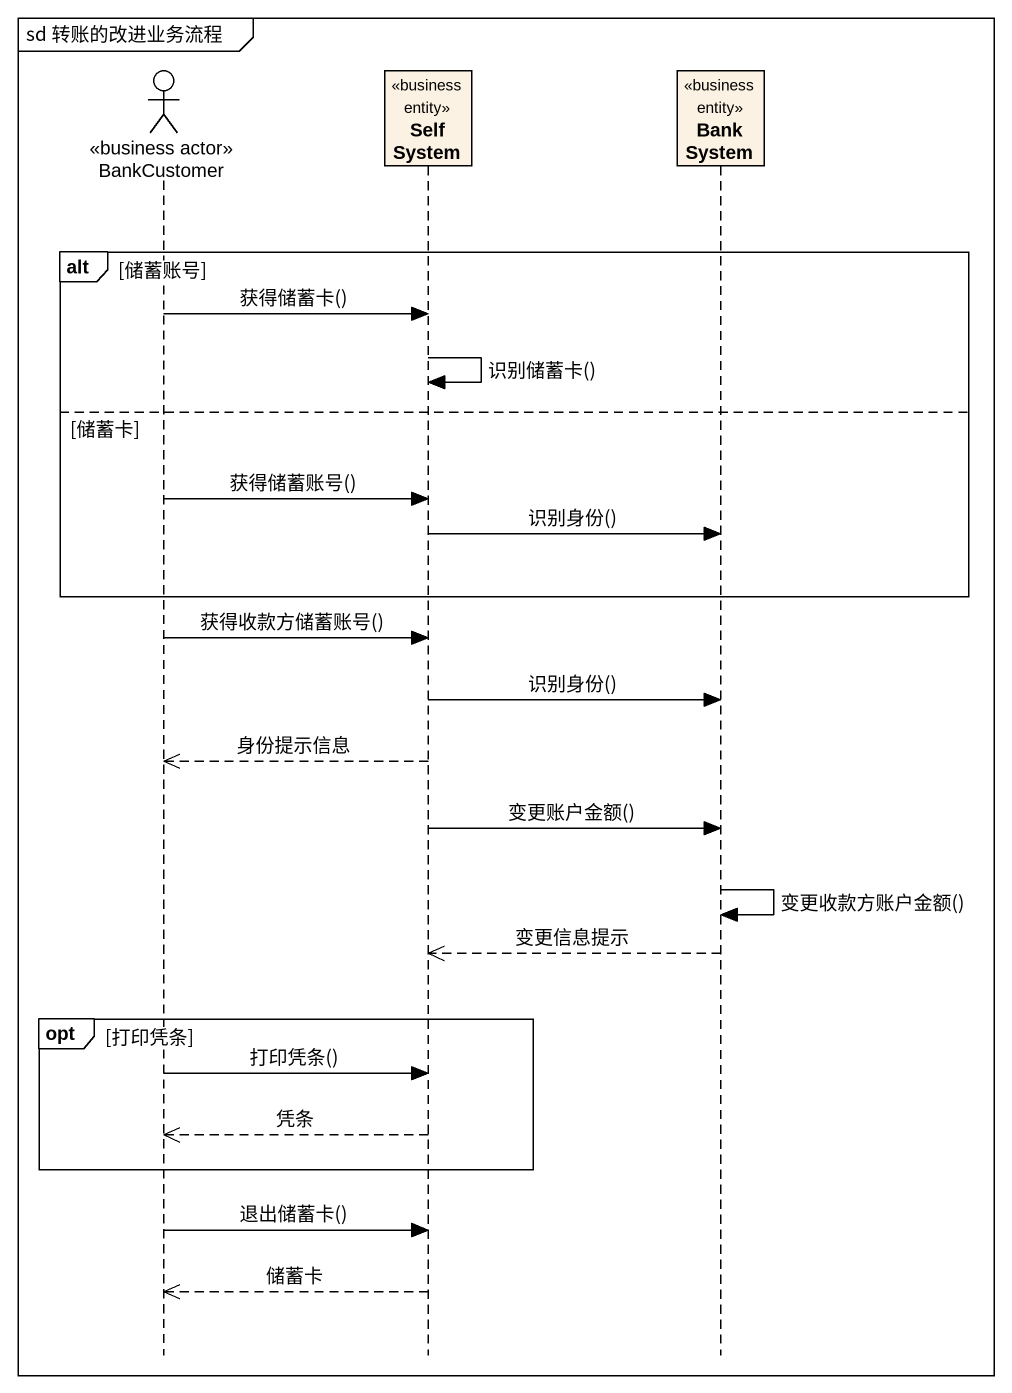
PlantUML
@startuml
mainframe sd 转账的改进业务流程
hide footbox
actor BankCustomer <<business actor>>
participant SelfSystem <<business entity>>
participant BankSystem <<business entity>>

alt 储蓄账号
  BankCustomer -> SelfSystem : 获得储蓄卡()
  SelfSystem -> SelfSystem : 识别储蓄卡()
else 储蓄卡
  BankCustomer -> SelfSystem : 获得储蓄账号()
  SelfSystem -> BankSystem : 识别身份()
end
BankCustomer -> SelfSystem : 获得收款方储蓄账号()
SelfSystem -> BankSystem : 识别身份()
SelfSystem -->> BankCustomer : 身份提示信息
SelfSystem -> BankSystem : 变更账户金额()
BankSystem -> BankSystem : 变更收款方账户金额()
BankSystem -->> SelfSystem : 变更信息提示
opt 打印凭条
  BankCustomer -> SelfSystem : 打印凭条()
  SelfSystem -->> BankCustomer : 凭条
end
BankCustomer -> SelfSystem : 退出储蓄卡()
SelfSystem -->> BankCustomer : 储蓄卡
@enduml
